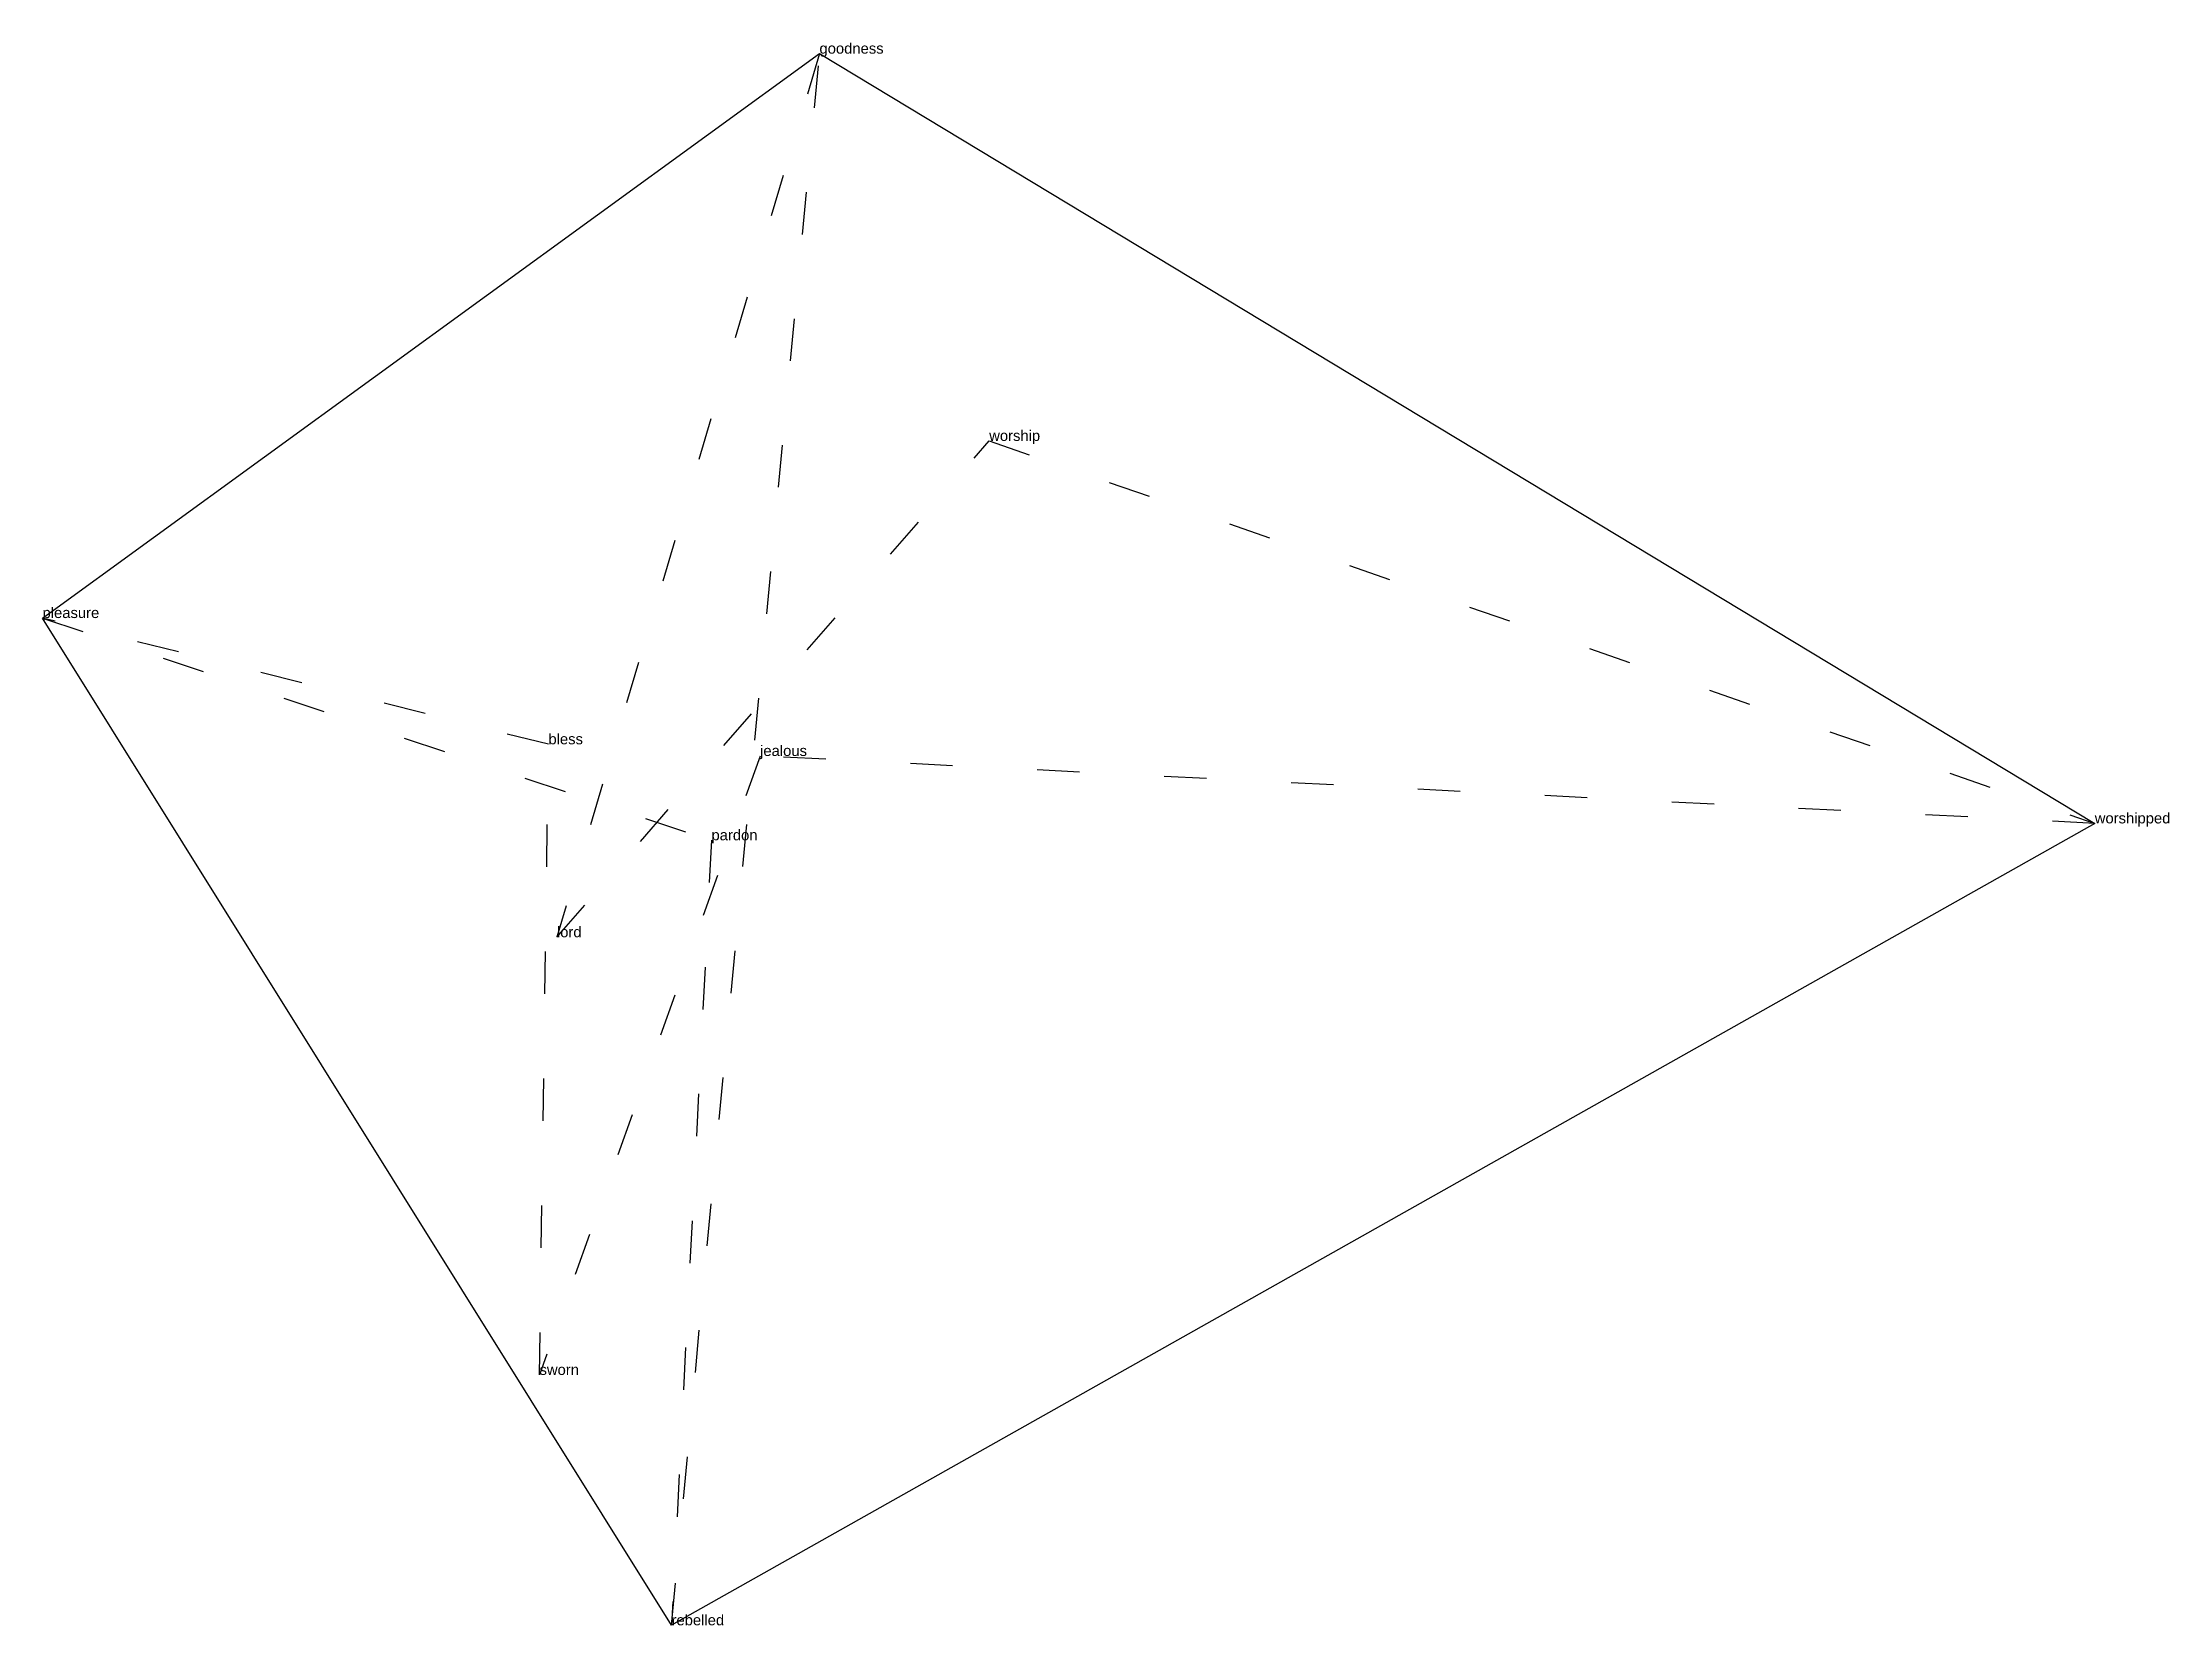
# Model space of a CAD drawing. Extents: x -1.14 to 3.88, y -0.97 to 2.77.
import ezdxf

# ---------------------------------------------------------------- set-up
doc = ezdxf.new("R2010")
doc.units = 0
doc.linetypes.add('DOT', pattern=[0.2, 0, -0.2])
doc.layers.add('TEXT', color=1, linetype='CONTINUOUS')
doc.styles.get("Standard").update_dxf_attribs({"font": 'arial.ttf'})

msp = doc.modelspace()

# ---------------------------------------------------------------- linework, layer by layer
at = {"layer": 'INTERNAL', "linetype": 'DOT'}
msp.add_polyline3d([(0.0744, 0.6527, 0), (1.095, 1.8251, 0), (3.7053, 0.9216, 0), (0.5541, 1.0808, 0), (0.0333, -0.3812, 0), (0.0543, 1.1084, 0), (-1.1401, 1.4067, 0), (0.4393, 0.8817, 0), (0.345, -0.9726, 0), (0.6943, 2.7398, 0), (0.0744, 0.6527, 0)], close=True, dxfattribs=at)
at = {"layer": 'OUTLINE', "linetype": 'CONTINUOUS'}
msp.add_polyline3d([(0.345, -0.9726, 0), (-1.1401, 1.4067, 0), (0.6943, 2.7398, 0), (3.7053, 0.9216, 0), (0.345, -0.9726, 0)], close=True, dxfattribs=at)

# ---------------------------------------------------------------- texts
at = {"layer": 'TEXT'}
for s, p in [('goodness', (0.6943, 2.7398)), ('worship', (1.095, 1.8251)), ('pleasure', (-1.1401, 1.4067)), ('bless', (0.0543, 1.1084)), ('jealous', (0.5541, 1.0808)), ('pardon', (0.4393, 0.8817)), ('worshipped', (3.7053, 0.9216)), ('lord', (0.0744, 0.6527)), ('sworn', (0.0333, -0.3812)), ('rebelled', (0.345, -0.9726))]:
    msp.add_text(s, height=0.025, dxfattribs=at).set_placement(p)

doc.saveas('drawing.dxf')
